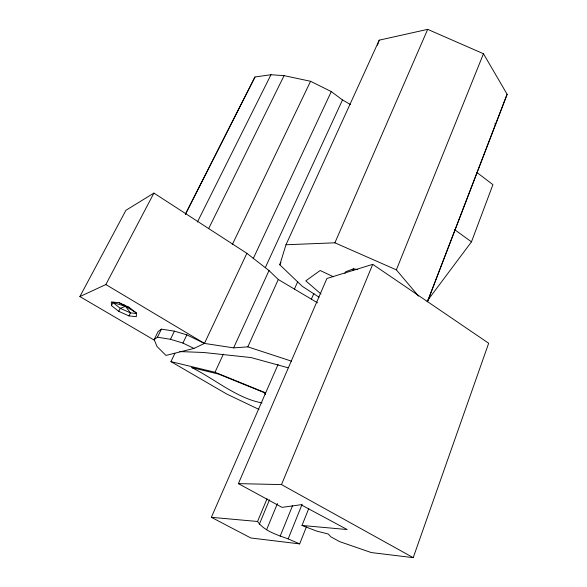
<?xml version="1.0" encoding="UTF-8"?>
<svg xmlns="http://www.w3.org/2000/svg" width="587" height="587" viewBox="0 0 587 587"><rect width="100%" height="100%" fill="white"/><g stroke="black" fill="none" stroke-linecap="round" stroke-linejoin="round"><path stroke-width="0.88" d="M319.049 297.198L302.29 286.324L279.808 264.796L285.979 244.757L379.231 40.158L427.681 29.35L483.468 53.74L507.124 94.287L427.431 301.857M301.989 525.475L316.709 531.096L328.243 534.001L330.973 536.914L339.653 541.632L371.322 552.572L413.219 557.65L488.67 343.248L372.738 264.341L326.9 278.487L238.388 483.622L282.002 507.366L300.977 504.725L347.174 529.54L301.989 525.475L308.769 508.503M377.419 45.236L379.231 40.158M427.02 301.27L471.464 241.851L492.919 184.656L477.026 172.571M427.424 301.681L507.124 94.287M278.062 364.468L211.364 517.323L250.81 537.978L299.656 543.892L306.392 526.95M211.364 517.323L257.554 521.476C264.502 531.294 277.313 534.889 288.166 538.895L302.122 504.262M418.531 296.112L396.364 269.851L483.468 53.74M280.153 536.21L292.531 505.737M238.388 483.622L281.503 484.598L372.738 264.341M266.593 529.753L277.416 503.529M259.307 524.272L269.462 499.875M257.554 521.476L267.056 498.73M352.78 270.49L353.491 268.795L357.791 269.646M344.936 273.454L345.648 271.788L353.491 268.795M311.337 299.267L313.891 293.383M285.979 244.757L334.891 242.813L427.681 29.35M294.417 289.083L297.748 281.569M246.878 253.313L204.437 343.417L193.959 348.421L165.967 355.421L157.008 346.491L154.176 339.565L158.101 331.589L161.425 329.146L174.427 331.149L186.864 334.854L204.437 343.417L233.611 347.878L247.831 346.851L278.289 279.5L269.015 270.578L246.878 253.313L153.911 193.086L125.912 210.315L79.876 296.567L154.506 340.284M279.808 264.796L280.946 262.294M233.611 347.878L269.015 270.578M265.339 267.569L342.478 99.944L331.273 91.579L310.574 81.277L284.079 75.65L270.974 74.74L254.985 76.978L185.36 214.211M174.904 353.359L170.934 361.621L215.003 372.261L223.368 354.122M253.173 258.735L331.273 91.579M154.176 339.565L157.463 337.202L170.465 339.301L182.924 343.057L186.864 334.854M232.283 244.625L310.574 81.277M170.465 339.301L174.427 331.149M157.463 337.202L161.425 329.146M208.715 228.49L284.079 75.65M197.401 222.04L270.974 74.74M185.441 214.299L254.985 76.978M128.942 315.901L136.287 316.687L136.455 313.172L129.169 307.324L118.699 302.643L111.347 301.945L111.435 305.578L118.721 311.337L128.942 315.901L130.475 312.886L124.407 304.961M118.721 311.337L120.269 308.329L125.442 306.311M111.435 305.578L113.005 302.554L129.632 307.573M79.876 296.567L105.851 284.556L153.911 193.086M262.051 402.917C236.627 398.287 214.541 378.776 191.692 367.565L218.599 374.08L263.959 392.52L265.471 394.552M179.747 351.576L203.498 352.479L250.994 357.556L288.136 367.785M136.191 313.48L130.475 312.886L120.269 308.329L113.005 302.554M247.831 346.851L291.68 361.218M215.003 372.261L265.676 392.857M288.166 538.895L299.656 543.892M334.891 242.813L396.364 269.851M333.357 276.756L320.157 270.504L305.805 280.85L320.986 293.984M259.014 409.447L226.758 394.046L170.934 361.621M182.924 343.057L193.959 348.421M281.503 484.598L413.219 557.65M342.478 99.944L350.41 104.479M119.19 302.606L136.272 312.732M278.289 279.5L317.545 302.826M105.851 284.556L204.437 343.417M454.492 229.561L471.464 241.851M495.061 123.277L495.362 125.082"/></g></svg>
